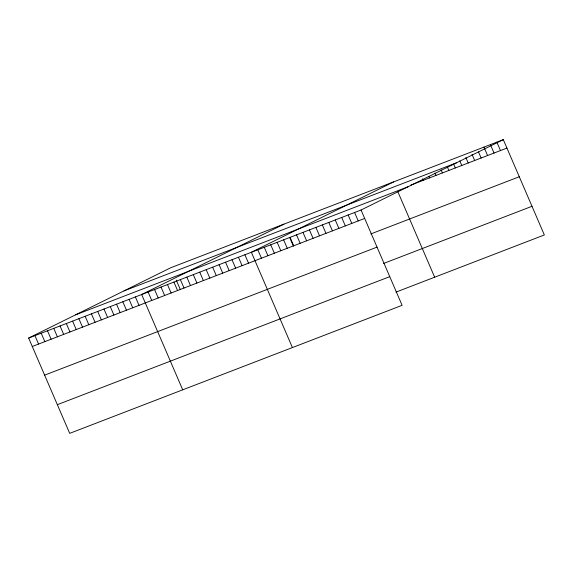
<?xml version="1.0" encoding="UTF-8"?>
<svg xmlns="http://www.w3.org/2000/svg" width="573" height="573" viewBox="0 0 573 573"><rect width="100%" height="100%" fill="white"/><g stroke="black" fill="none" stroke-linecap="round" stroke-linejoin="round"><path stroke-width="0.86" d="M503.302 139.647L361.054 210.012L402.103 305.316L69.698 433.353L28.65 338.041L170.897 267.684L503.302 139.647L544.35 234.959L395.943 292.123M283.914 224.15L141.667 294.515L182.715 389.819M393.608 181.899L251.361 252.263L292.409 347.567M123.954 290.898L456.359 162.868M410.956 185.05L506.933 148.078M75.593 314.828L407.997 186.791M28.65 338.041L361.054 210.012M32.281 346.479L364.686 218.442M370.874 233.913L519.281 176.749M44.63 375.143L377.034 247.113M383.595 263.451L532.002 206.287M57.35 404.681L389.755 276.652M496.848 142.133L500.48 150.563M490.395 144.618L494.033 153.048M483.949 147.103L487.58 155.534M478.484 151.888L481.127 158.019M472.03 154.373L474.673 160.504M465.906 157.625L468.22 162.99M459.79 160.877L461.766 165.475M453.666 164.129L455.313 167.961M447.542 167.38L448.86 170.446M441.088 169.866L442.406 172.931M434.964 173.118L435.96 175.417M428.848 176.369L429.506 177.902M422.394 178.855L423.053 180.388M397.927 191.926L434.656 277.21M354.601 212.497L358.232 220.927M348.148 214.982L351.779 223.413M341.694 217.468L345.333 225.898M335.248 219.953L338.879 228.383M328.795 222.439L332.426 230.869M322.341 224.924L325.973 233.354M315.888 227.409L319.519 235.84M309.434 229.895L313.066 238.325M302.981 232.38L306.612 240.81M296.528 234.866L300.159 243.296M290.074 237.351L293.705 245.781M289.609 237.358L293.376 246.125M283.621 239.836L287.259 248.267M277.174 242.322L280.806 250.752M270.721 244.807L274.352 253.237M264.268 247.292L267.899 255.723M257.814 249.778L261.446 258.208M244.907 254.749L248.539 263.179M238.454 257.234L242.085 265.664M232.001 259.719L235.639 268.15M225.554 262.205L229.186 270.635M219.101 264.69L222.732 273.12M212.647 267.176L216.279 275.606M206.194 269.661L209.825 278.091M199.741 272.146L203.372 280.577M193.287 274.632L196.919 283.062M186.834 277.117L190.465 285.547M180.38 279.603L184.012 288.033M176.248 280.097L180.359 289.651M173.927 282.088L177.566 290.518M167.481 284.573L171.112 293.004M161.027 287.059L164.659 295.489M154.574 289.544L158.205 297.974M148.121 292.029L151.752 300.46M135.386 296.929L139.024 305.366M129.111 299.35L132.743 307.78M122.83 301.77L126.461 310.201M116.555 304.184L120.187 312.622M110.274 306.605L113.905 315.035M103.992 309.026L107.624 317.456M97.718 311.44L101.349 319.877M91.436 313.861L95.068 322.291M85.162 316.275L88.794 324.712M78.881 318.695L82.512 327.133M72.599 321.116L76.23 329.547M66.325 323.53L69.956 331.968M60.043 325.951L63.675 334.388M53.762 328.372L57.4 336.802M47.487 330.786L51.119 339.223M41.206 333.207L44.837 341.637M34.932 335.628L38.563 344.058"/></g></svg>
